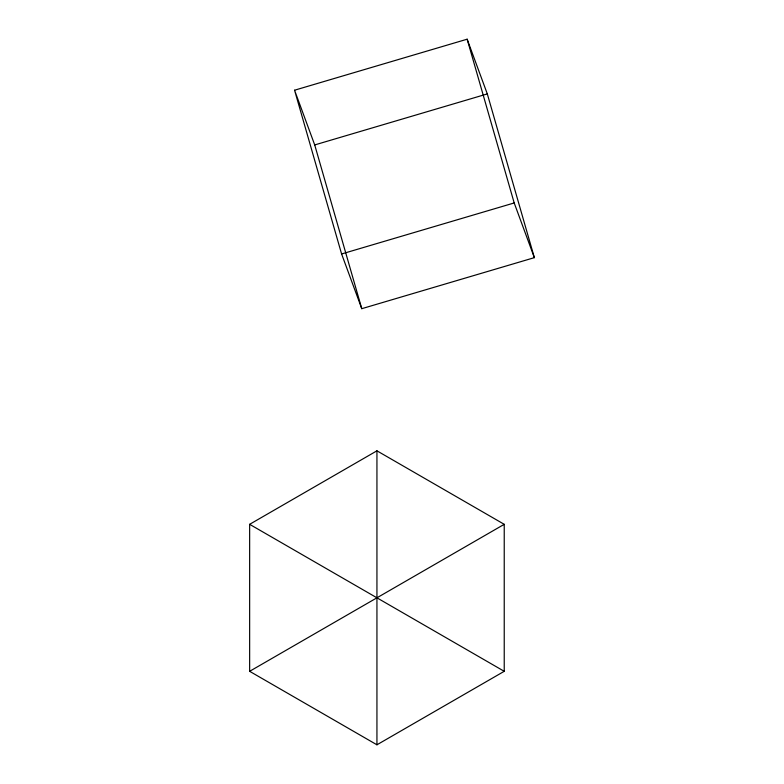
<?xml version="1.0" encoding="UTF-8"?>
<svg xmlns="http://www.w3.org/2000/svg" width="784" height="784" viewBox="0 0 784 784"><rect width="100%" height="100%" fill="white"/><g stroke="black" fill="none" stroke-linecap="round" stroke-linejoin="round"><path stroke-width="1.18" d="M249.645 524.32L376.937 450.82L504.23 524.32L504.23 671.31L376.937 744.8L249.645 671.31L249.645 524.32L504.23 671.31M249.645 671.31L504.23 524.32M294.559 90.219L467.146 39.2L487.315 93.913L534.355 257.652L361.767 308.68L341.599 253.967L294.559 90.219L314.717 144.932L361.767 308.68M314.717 144.932L487.315 93.913M341.599 253.967L514.196 202.948L534.355 257.652M467.146 39.2L514.196 202.948M376.937 450.82L376.937 744.8"/></g></svg>
